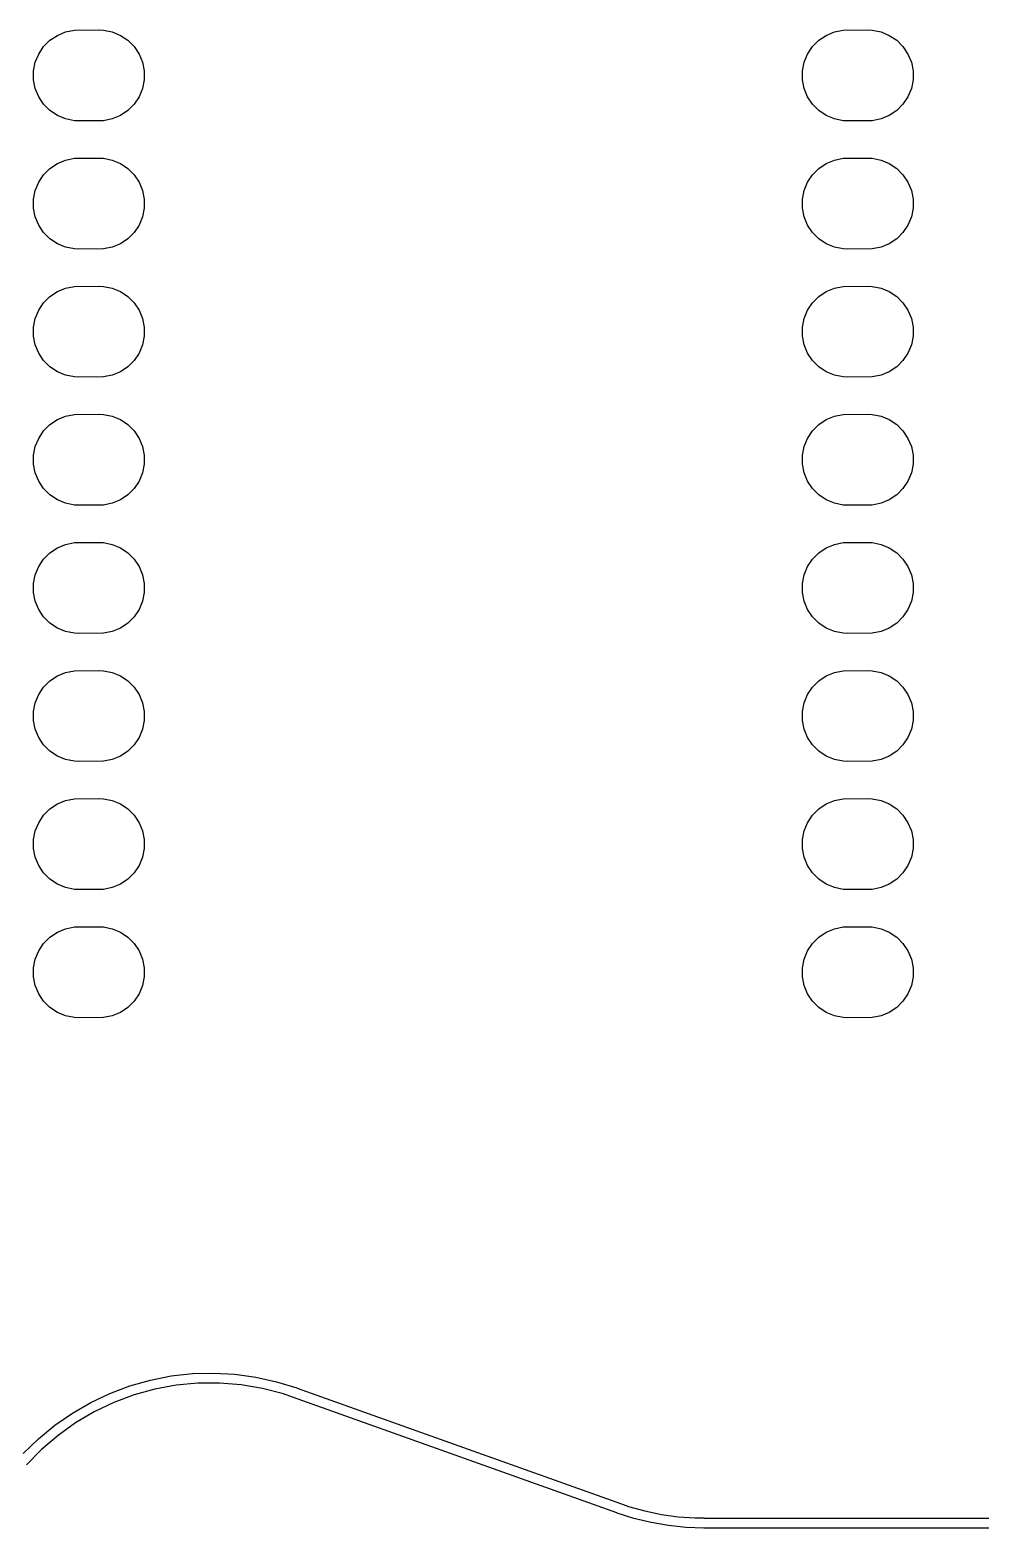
# Model space of a CAD drawing. Extents: x 96 to 246, y -139 to -34.
# Drawn here: x 133.13 to 151.96, y -113.84 to -84.14 of the extents above; entities that cross this region are included whole.
import ezdxf

# ---------------------------------------------------------------- set-up
doc = ezdxf.new("R2010")
doc.units = 0
doc.layers.add('BLACK', color=7, linetype='CONTINUOUS')

msp = doc.modelspace()

# ---------------------------------------------------------------- linework, layer by layer
at = {"layer": 'BLACK', "linetype": 'CONTINUOUS'}
for p, q in [((133.397397, -84.468024), (133.522429, -84.342992)), ((133.397397, -84.468024), (133.522429, -84.342992)), ((133.522429, -84.342992), (133.669452, -84.244754)), ((133.522429, -84.342992), (133.669452, -84.244754)), ((133.669452, -84.244754), (133.832815, -84.177087)), ((133.669452, -84.244754), (133.832815, -84.177087)), ((133.832815, -84.177087), (134.006241, -84.14259)), ((133.832815, -84.177087), (134.006241, -84.14259)), ((134.006241, -84.14259), (134.494652, -84.138247)), ((134.006241, -84.14259), (134.494652, -84.138247)), ((134.494652, -84.138247), (134.583063, -84.14259)), ((134.494652, -84.138247), (134.583063, -84.14259)), ((134.583063, -84.14259), (134.756489, -84.177087)), ((134.583063, -84.14259), (134.756489, -84.177087)), ((134.756489, -84.177087), (134.919852, -84.244754)), ((134.756489, -84.177087), (134.919852, -84.244754)), ((134.919852, -84.244754), (135.066875, -84.342992)), ((134.919852, -84.244754), (135.066875, -84.342992)), ((135.066875, -84.342992), (135.191907, -84.468024)), ((135.066875, -84.342992), (135.191907, -84.468024)), ((148.637397, -84.468024), (148.762429, -84.342992)), ((148.637397, -84.468024), (148.762429, -84.342992)), ((148.762429, -84.342992), (148.909452, -84.244754)), ((148.762429, -84.342992), (148.909452, -84.244754)), ((148.909452, -84.244754), (149.072815, -84.177087)), ((148.909452, -84.244754), (149.072815, -84.177087)), ((149.072815, -84.177087), (149.246241, -84.14259)), ((149.072815, -84.177087), (149.246241, -84.14259)), ((149.246241, -84.14259), (149.734652, -84.138247)), ((149.246241, -84.14259), (149.734652, -84.138247)), ((149.734652, -84.138247), (149.823063, -84.14259)), ((149.734652, -84.138247), (149.823063, -84.14259)), ((149.823063, -84.14259), (149.996489, -84.177087)), ((149.823063, -84.14259), (149.996489, -84.177087)), ((149.996489, -84.177087), (150.159852, -84.244754)), ((149.996489, -84.177087), (150.159852, -84.244754)), ((150.159852, -84.244754), (150.306875, -84.342992)), ((150.159852, -84.244754), (150.306875, -84.342992)), ((150.306875, -84.342992), (150.431907, -84.468024)), ((150.306875, -84.342992), (150.431907, -84.468024)), ((133.231492, -84.77841), (133.299159, -84.615047)), ((133.231492, -84.77841), (133.299159, -84.615047)), ((133.299159, -84.615047), (133.397397, -84.468024)), ((133.299159, -84.615047), (133.397397, -84.468024)), ((135.191907, -84.468024), (135.290145, -84.615047)), ((135.191907, -84.468024), (135.290145, -84.615047)), ((135.290145, -84.615047), (135.357812, -84.77841)), ((135.290145, -84.615047), (135.357812, -84.77841)), ((148.471492, -84.77841), (148.539159, -84.615047)), ((148.471492, -84.77841), (148.539159, -84.615047)), ((148.539159, -84.615047), (148.637397, -84.468024)), ((148.539159, -84.615047), (148.637397, -84.468024)), ((150.431907, -84.468024), (150.530145, -84.615047)), ((150.431907, -84.468024), (150.530145, -84.615047)), ((150.530145, -84.615047), (150.597812, -84.77841)), ((150.530145, -84.615047), (150.597812, -84.77841)), ((133.196995, -84.951836), (133.231492, -84.77841)), ((133.196995, -84.951836), (133.231492, -84.77841)), ((135.357812, -84.77841), (135.392309, -84.951836)), ((135.357812, -84.77841), (135.392309, -84.951836)), ((148.436995, -84.951836), (148.471492, -84.77841)), ((148.436995, -84.951836), (148.471492, -84.77841)), ((150.597812, -84.77841), (150.632309, -84.951836)), ((150.597812, -84.77841), (150.632309, -84.951836)), ((133.196995, -85.128658), (133.196995, -84.951836)), ((133.196995, -85.128658), (133.196995, -84.951836)), ((133.231492, -85.302084), (133.196995, -85.128658)), ((133.231492, -85.302084), (133.196995, -85.128658)), ((135.392309, -85.128658), (135.357812, -85.302084)), ((135.392309, -85.128658), (135.357812, -85.302084)), ((135.392309, -84.951836), (135.392309, -85.128658)), ((135.392309, -84.951836), (135.392309, -85.128658)), ((148.436995, -85.128658), (148.436995, -84.951836)), ((148.436995, -85.128658), (148.436995, -84.951836)), ((148.471492, -85.302084), (148.436995, -85.128658)), ((148.471492, -85.302084), (148.436995, -85.128658)), ((150.632309, -85.128658), (150.597812, -85.302084)), ((150.632309, -85.128658), (150.597812, -85.302084)), ((150.632309, -84.951836), (150.632309, -85.128658)), ((150.632309, -84.951836), (150.632309, -85.128658)), ((133.299159, -85.465447), (133.231492, -85.302084)), ((133.299159, -85.465447), (133.231492, -85.302084)), ((133.397397, -85.61247), (133.299159, -85.465447)), ((133.397397, -85.61247), (133.299159, -85.465447)), ((135.290145, -85.465447), (135.191907, -85.61247)), ((135.290145, -85.465447), (135.191907, -85.61247)), ((135.357812, -85.302084), (135.290145, -85.465447)), ((135.357812, -85.302084), (135.290145, -85.465447)), ((148.539159, -85.465447), (148.471492, -85.302084)), ((148.539159, -85.465447), (148.471492, -85.302084)), ((148.637397, -85.61247), (148.539159, -85.465447)), ((148.637397, -85.61247), (148.539159, -85.465447)), ((150.530145, -85.465447), (150.431907, -85.61247)), ((150.530145, -85.465447), (150.431907, -85.61247)), ((150.597812, -85.302084), (150.530145, -85.465447)), ((150.597812, -85.302084), (150.530145, -85.465447)), ((133.522429, -85.737502), (133.397397, -85.61247)), ((133.522429, -85.737502), (133.397397, -85.61247)), ((133.669452, -85.83574), (133.522429, -85.737502)), ((133.669452, -85.83574), (133.522429, -85.737502)), ((133.832815, -85.903407), (133.669452, -85.83574)), ((133.832815, -85.903407), (133.669452, -85.83574)), ((134.919852, -85.83574), (134.756489, -85.903407)), ((134.919852, -85.83574), (134.756489, -85.903407)), ((135.066875, -85.737502), (134.919852, -85.83574)), ((135.066875, -85.737502), (134.919852, -85.83574)), ((135.191907, -85.61247), (135.066875, -85.737502)), ((135.191907, -85.61247), (135.066875, -85.737502)), ((148.762429, -85.737502), (148.637397, -85.61247)), ((148.762429, -85.737502), (148.637397, -85.61247)), ((148.909452, -85.83574), (148.762429, -85.737502)), ((148.909452, -85.83574), (148.762429, -85.737502)), ((149.072815, -85.903407), (148.909452, -85.83574)), ((149.072815, -85.903407), (148.909452, -85.83574)), ((150.159852, -85.83574), (149.996489, -85.903407)), ((150.159852, -85.83574), (149.996489, -85.903407)), ((150.306875, -85.737502), (150.159852, -85.83574)), ((150.306875, -85.737502), (150.159852, -85.83574)), ((150.431907, -85.61247), (150.306875, -85.737502)), ((150.431907, -85.61247), (150.306875, -85.737502)), ((134.006241, -85.937904), (133.832815, -85.903407)), ((134.006241, -85.937904), (133.832815, -85.903407)), ((134.094652, -85.942247), (134.006241, -85.937904)), ((134.094652, -85.942247), (134.006241, -85.937904)), ((134.583063, -85.937904), (134.094652, -85.942247)), ((134.583063, -85.937904), (134.094652, -85.942247)), ((134.756489, -85.903407), (134.583063, -85.937904)), ((134.756489, -85.903407), (134.583063, -85.937904)), ((149.246241, -85.937904), (149.072815, -85.903407)), ((149.246241, -85.937904), (149.072815, -85.903407)), ((149.334652, -85.942247), (149.246241, -85.937904)), ((149.334652, -85.942247), (149.246241, -85.937904)), ((149.823063, -85.937904), (149.334652, -85.942247)), ((149.823063, -85.937904), (149.334652, -85.942247)), ((149.996489, -85.903407), (149.823063, -85.937904)), ((149.996489, -85.903407), (149.823063, -85.937904)), ((133.669452, -86.784754), (133.832815, -86.717087)), ((133.669452, -86.784754), (133.832815, -86.717087)), ((133.832815, -86.717087), (134.006241, -86.68259)), ((133.832815, -86.717087), (134.006241, -86.68259)), ((134.006241, -86.68259), (134.494652, -86.678247)), ((134.006241, -86.68259), (134.494652, -86.678247)), ((134.494652, -86.678247), (134.583063, -86.68259)), ((134.494652, -86.678247), (134.583063, -86.68259)), ((134.583063, -86.68259), (134.756489, -86.717087)), ((134.583063, -86.68259), (134.756489, -86.717087)), ((134.756489, -86.717087), (134.919852, -86.784754)), ((134.756489, -86.717087), (134.919852, -86.784754)), ((148.909452, -86.784754), (149.072815, -86.717087)), ((148.909452, -86.784754), (149.072815, -86.717087)), ((149.072815, -86.717087), (149.246241, -86.68259)), ((149.072815, -86.717087), (149.246241, -86.68259)), ((149.246241, -86.68259), (149.734652, -86.678247)), ((149.246241, -86.68259), (149.734652, -86.678247)), ((149.734652, -86.678247), (149.823063, -86.68259)), ((149.734652, -86.678247), (149.823063, -86.68259)), ((149.823063, -86.68259), (149.996489, -86.717087)), ((149.823063, -86.68259), (149.996489, -86.717087)), ((149.996489, -86.717087), (150.159852, -86.784754)), ((149.996489, -86.717087), (150.159852, -86.784754)), ((133.299159, -87.155047), (133.397397, -87.008024)), ((133.299159, -87.155047), (133.397397, -87.008024)), ((133.397397, -87.008024), (133.522429, -86.882992)), ((133.397397, -87.008024), (133.522429, -86.882992)), ((133.522429, -86.882992), (133.669452, -86.784754)), ((133.522429, -86.882992), (133.669452, -86.784754)), ((134.919852, -86.784754), (135.066875, -86.882992)), ((134.919852, -86.784754), (135.066875, -86.882992)), ((135.066875, -86.882992), (135.191907, -87.008024)), ((135.066875, -86.882992), (135.191907, -87.008024)), ((135.191907, -87.008024), (135.290145, -87.155047)), ((135.191907, -87.008024), (135.290145, -87.155047)), ((148.539159, -87.155047), (148.637397, -87.008024)), ((148.539159, -87.155047), (148.637397, -87.008024)), ((148.637397, -87.008024), (148.762429, -86.882992)), ((148.637397, -87.008024), (148.762429, -86.882992)), ((148.762429, -86.882992), (148.909452, -86.784754)), ((148.762429, -86.882992), (148.909452, -86.784754)), ((150.159852, -86.784754), (150.306875, -86.882992)), ((150.159852, -86.784754), (150.306875, -86.882992)), ((150.306875, -86.882992), (150.431907, -87.008024)), ((150.306875, -86.882992), (150.431907, -87.008024)), ((150.431907, -87.008024), (150.530145, -87.155047)), ((150.431907, -87.008024), (150.530145, -87.155047)), ((133.196995, -87.491836), (133.231492, -87.31841)), ((133.196995, -87.491836), (133.231492, -87.31841)), ((133.231492, -87.31841), (133.299159, -87.155047)), ((133.231492, -87.31841), (133.299159, -87.155047)), ((135.290145, -87.155047), (135.357812, -87.31841)), ((135.290145, -87.155047), (135.357812, -87.31841)), ((135.357812, -87.31841), (135.392309, -87.491836)), ((135.357812, -87.31841), (135.392309, -87.491836)), ((148.436995, -87.491836), (148.471492, -87.31841)), ((148.436995, -87.491836), (148.471492, -87.31841)), ((148.471492, -87.31841), (148.539159, -87.155047)), ((148.471492, -87.31841), (148.539159, -87.155047)), ((150.530145, -87.155047), (150.597812, -87.31841)), ((150.530145, -87.155047), (150.597812, -87.31841)), ((150.597812, -87.31841), (150.632309, -87.491836)), ((150.597812, -87.31841), (150.632309, -87.491836)), ((133.196995, -87.668658), (133.196995, -87.491836)), ((133.196995, -87.668658), (133.196995, -87.491836)), ((135.392309, -87.491836), (135.392309, -87.668658)), ((135.392309, -87.491836), (135.392309, -87.668658)), ((148.436995, -87.668658), (148.436995, -87.491836)), ((148.436995, -87.668658), (148.436995, -87.491836)), ((150.632309, -87.491836), (150.632309, -87.668658)), ((150.632309, -87.491836), (150.632309, -87.668658)), ((133.231492, -87.842084), (133.196995, -87.668658)), ((133.231492, -87.842084), (133.196995, -87.668658)), ((133.299159, -88.005447), (133.231492, -87.842084)), ((133.299159, -88.005447), (133.231492, -87.842084)), ((135.357812, -87.842084), (135.290145, -88.005447)), ((135.357812, -87.842084), (135.290145, -88.005447)), ((135.392309, -87.668658), (135.357812, -87.842084)), ((135.392309, -87.668658), (135.357812, -87.842084)), ((148.471492, -87.842084), (148.436995, -87.668658)), ((148.471492, -87.842084), (148.436995, -87.668658)), ((148.539159, -88.005447), (148.471492, -87.842084)), ((148.539159, -88.005447), (148.471492, -87.842084)), ((150.597812, -87.842084), (150.530145, -88.005447)), ((150.597812, -87.842084), (150.530145, -88.005447)), ((150.632309, -87.668658), (150.597812, -87.842084)), ((150.632309, -87.668658), (150.597812, -87.842084)), ((133.397397, -88.15247), (133.299159, -88.005447)), ((133.397397, -88.15247), (133.299159, -88.005447)), ((133.522429, -88.277502), (133.397397, -88.15247)), ((133.522429, -88.277502), (133.397397, -88.15247)), ((135.191907, -88.15247), (135.066875, -88.277502)), ((135.191907, -88.15247), (135.066875, -88.277502)), ((135.290145, -88.005447), (135.191907, -88.15247)), ((135.290145, -88.005447), (135.191907, -88.15247)), ((148.637397, -88.15247), (148.539159, -88.005447)), ((148.637397, -88.15247), (148.539159, -88.005447)), ((148.762429, -88.277502), (148.637397, -88.15247)), ((148.762429, -88.277502), (148.637397, -88.15247)), ((150.431907, -88.15247), (150.306875, -88.277502)), ((150.431907, -88.15247), (150.306875, -88.277502)), ((150.530145, -88.005447), (150.431907, -88.15247)), ((150.530145, -88.005447), (150.431907, -88.15247)), ((133.669452, -88.37574), (133.522429, -88.277502)), ((133.669452, -88.37574), (133.522429, -88.277502)), ((133.832815, -88.443407), (133.669452, -88.37574)), ((133.832815, -88.443407), (133.669452, -88.37574)), ((134.006241, -88.477904), (133.832815, -88.443407)), ((134.006241, -88.477904), (133.832815, -88.443407)), ((134.094652, -88.482247), (134.006241, -88.477904)), ((134.094652, -88.482247), (134.006241, -88.477904)), ((134.583063, -88.477904), (134.094652, -88.482247)), ((134.583063, -88.477904), (134.094652, -88.482247)), ((134.756489, -88.443407), (134.583063, -88.477904)), ((134.756489, -88.443407), (134.583063, -88.477904)), ((134.919852, -88.37574), (134.756489, -88.443407)), ((134.919852, -88.37574), (134.756489, -88.443407)), ((135.066875, -88.277502), (134.919852, -88.37574)), ((135.066875, -88.277502), (134.919852, -88.37574)), ((148.909452, -88.37574), (148.762429, -88.277502)), ((148.909452, -88.37574), (148.762429, -88.277502)), ((149.072815, -88.443407), (148.909452, -88.37574)), ((149.072815, -88.443407), (148.909452, -88.37574)), ((149.246241, -88.477904), (149.072815, -88.443407)), ((149.246241, -88.477904), (149.072815, -88.443407)), ((149.334652, -88.482247), (149.246241, -88.477904)), ((149.334652, -88.482247), (149.246241, -88.477904)), ((149.823063, -88.477904), (149.334652, -88.482247)), ((149.823063, -88.477904), (149.334652, -88.482247)), ((149.996489, -88.443407), (149.823063, -88.477904)), ((149.996489, -88.443407), (149.823063, -88.477904)), ((150.159852, -88.37574), (149.996489, -88.443407)), ((150.159852, -88.37574), (149.996489, -88.443407)), ((150.306875, -88.277502), (150.159852, -88.37574)), ((150.306875, -88.277502), (150.159852, -88.37574)), ((133.522429, -89.422992), (133.669452, -89.324754)), ((133.522429, -89.422992), (133.669452, -89.324754)), ((133.669452, -89.324754), (133.832815, -89.257087)), ((133.669452, -89.324754), (133.832815, -89.257087)), ((133.832815, -89.257087), (134.006241, -89.22259)), ((133.832815, -89.257087), (134.006241, -89.22259)), ((134.006241, -89.22259), (134.494652, -89.218247)), ((134.006241, -89.22259), (134.494652, -89.218247)), ((134.494652, -89.218247), (134.583063, -89.22259)), ((134.494652, -89.218247), (134.583063, -89.22259)), ((134.583063, -89.22259), (134.756489, -89.257087)), ((134.583063, -89.22259), (134.756489, -89.257087)), ((134.756489, -89.257087), (134.919852, -89.324754)), ((134.756489, -89.257087), (134.919852, -89.324754)), ((134.919852, -89.324754), (135.066875, -89.422992)), ((134.919852, -89.324754), (135.066875, -89.422992)), ((148.762429, -89.422992), (148.909452, -89.324754)), ((148.762429, -89.422992), (148.909452, -89.324754)), ((148.909452, -89.324754), (149.072815, -89.257087)), ((148.909452, -89.324754), (149.072815, -89.257087)), ((149.072815, -89.257087), (149.246241, -89.22259)), ((149.072815, -89.257087), (149.246241, -89.22259)), ((149.246241, -89.22259), (149.734652, -89.218247)), ((149.246241, -89.22259), (149.734652, -89.218247)), ((149.734652, -89.218247), (149.823063, -89.22259)), ((149.734652, -89.218247), (149.823063, -89.22259)), ((149.823063, -89.22259), (149.996489, -89.257087)), ((149.823063, -89.22259), (149.996489, -89.257087)), ((149.996489, -89.257087), (150.159852, -89.324754)), ((149.996489, -89.257087), (150.159852, -89.324754)), ((150.159852, -89.324754), (150.306875, -89.422992)), ((150.159852, -89.324754), (150.306875, -89.422992)), ((133.231492, -89.85841), (133.299159, -89.695047)), ((133.231492, -89.85841), (133.299159, -89.695047)), ((133.299159, -89.695047), (133.397397, -89.548024)), ((133.299159, -89.695047), (133.397397, -89.548024)), ((133.397397, -89.548024), (133.522429, -89.422992)), ((133.397397, -89.548024), (133.522429, -89.422992)), ((135.066875, -89.422992), (135.191907, -89.548024)), ((135.066875, -89.422992), (135.191907, -89.548024)), ((135.191907, -89.548024), (135.290145, -89.695047)), ((135.191907, -89.548024), (135.290145, -89.695047)), ((135.290145, -89.695047), (135.357812, -89.85841)), ((135.290145, -89.695047), (135.357812, -89.85841)), ((148.471492, -89.85841), (148.539159, -89.695047)), ((148.471492, -89.85841), (148.539159, -89.695047)), ((148.539159, -89.695047), (148.637397, -89.548024)), ((148.539159, -89.695047), (148.637397, -89.548024)), ((148.637397, -89.548024), (148.762429, -89.422992)), ((148.637397, -89.548024), (148.762429, -89.422992)), ((150.306875, -89.422992), (150.431907, -89.548024)), ((150.306875, -89.422992), (150.431907, -89.548024)), ((150.431907, -89.548024), (150.530145, -89.695047)), ((150.431907, -89.548024), (150.530145, -89.695047)), ((150.530145, -89.695047), (150.597812, -89.85841)), ((150.530145, -89.695047), (150.597812, -89.85841)), ((133.196995, -90.031836), (133.231492, -89.85841)), ((133.196995, -90.031836), (133.231492, -89.85841)), ((135.357812, -89.85841), (135.392309, -90.031836)), ((135.357812, -89.85841), (135.392309, -90.031836)), ((148.436995, -90.031836), (148.471492, -89.85841)), ((148.436995, -90.031836), (148.471492, -89.85841)), ((150.597812, -89.85841), (150.632309, -90.031836)), ((150.597812, -89.85841), (150.632309, -90.031836)), ((133.196995, -90.208658), (133.196995, -90.031836)), ((133.196995, -90.208658), (133.196995, -90.031836)), ((133.231492, -90.382084), (133.196995, -90.208658)), ((133.231492, -90.382084), (133.196995, -90.208658)), ((135.392309, -90.208658), (135.357812, -90.382084)), ((135.392309, -90.208658), (135.357812, -90.382084)), ((135.392309, -90.031836), (135.392309, -90.208658)), ((135.392309, -90.031836), (135.392309, -90.208658)), ((148.436995, -90.208658), (148.436995, -90.031836)), ((148.436995, -90.208658), (148.436995, -90.031836)), ((148.471492, -90.382084), (148.436995, -90.208658)), ((148.471492, -90.382084), (148.436995, -90.208658)), ((150.632309, -90.208658), (150.597812, -90.382084)), ((150.632309, -90.208658), (150.597812, -90.382084)), ((150.632309, -90.031836), (150.632309, -90.208658)), ((150.632309, -90.031836), (150.632309, -90.208658)), ((133.299159, -90.545447), (133.231492, -90.382084)), ((133.299159, -90.545447), (133.231492, -90.382084)), ((133.397397, -90.69247), (133.299159, -90.545447)), ((133.397397, -90.69247), (133.299159, -90.545447)), ((135.290145, -90.545447), (135.191907, -90.69247)), ((135.290145, -90.545447), (135.191907, -90.69247)), ((135.357812, -90.382084), (135.290145, -90.545447)), ((135.357812, -90.382084), (135.290145, -90.545447)), ((148.539159, -90.545447), (148.471492, -90.382084)), ((148.539159, -90.545447), (148.471492, -90.382084)), ((148.637397, -90.69247), (148.539159, -90.545447)), ((148.637397, -90.69247), (148.539159, -90.545447)), ((150.530145, -90.545447), (150.431907, -90.69247)), ((150.530145, -90.545447), (150.431907, -90.69247)), ((150.597812, -90.382084), (150.530145, -90.545447)), ((150.597812, -90.382084), (150.530145, -90.545447)), ((133.522429, -90.817502), (133.397397, -90.69247)), ((133.522429, -90.817502), (133.397397, -90.69247)), ((133.669452, -90.91574), (133.522429, -90.817502)), ((133.669452, -90.91574), (133.522429, -90.817502)), ((135.066875, -90.817502), (134.919852, -90.91574)), ((135.066875, -90.817502), (134.919852, -90.91574)), ((135.191907, -90.69247), (135.066875, -90.817502)), ((135.191907, -90.69247), (135.066875, -90.817502)), ((148.762429, -90.817502), (148.637397, -90.69247)), ((148.762429, -90.817502), (148.637397, -90.69247)), ((148.909452, -90.91574), (148.762429, -90.817502)), ((148.909452, -90.91574), (148.762429, -90.817502)), ((150.306875, -90.817502), (150.159852, -90.91574)), ((150.306875, -90.817502), (150.159852, -90.91574)), ((150.431907, -90.69247), (150.306875, -90.817502)), ((150.431907, -90.69247), (150.306875, -90.817502)), ((133.832815, -90.983407), (133.669452, -90.91574)), ((133.832815, -90.983407), (133.669452, -90.91574)), ((134.006241, -91.017904), (133.832815, -90.983407)), ((134.006241, -91.017904), (133.832815, -90.983407)), ((134.094652, -91.022247), (134.006241, -91.017904)), ((134.094652, -91.022247), (134.006241, -91.017904)), ((134.583063, -91.017904), (134.094652, -91.022247)), ((134.583063, -91.017904), (134.094652, -91.022247)), ((134.756489, -90.983407), (134.583063, -91.017904)), ((134.756489, -90.983407), (134.583063, -91.017904)), ((134.919852, -90.91574), (134.756489, -90.983407)), ((134.919852, -90.91574), (134.756489, -90.983407)), ((149.072815, -90.983407), (148.909452, -90.91574)), ((149.072815, -90.983407), (148.909452, -90.91574)), ((149.246241, -91.017904), (149.072815, -90.983407)), ((149.246241, -91.017904), (149.072815, -90.983407)), ((149.334652, -91.022247), (149.246241, -91.017904)), ((149.334652, -91.022247), (149.246241, -91.017904)), ((149.823063, -91.017904), (149.334652, -91.022247)), ((149.823063, -91.017904), (149.334652, -91.022247)), ((149.996489, -90.983407), (149.823063, -91.017904)), ((149.996489, -90.983407), (149.823063, -91.017904)), ((150.159852, -90.91574), (149.996489, -90.983407)), ((150.159852, -90.91574), (149.996489, -90.983407)), ((133.832815, -91.797087), (134.006241, -91.76259)), ((133.832815, -91.797087), (134.006241, -91.76259)), ((134.006241, -91.76259), (134.494652, -91.758247)), ((134.006241, -91.76259), (134.494652, -91.758247)), ((134.494652, -91.758247), (134.583063, -91.76259)), ((134.494652, -91.758247), (134.583063, -91.76259)), ((134.583063, -91.76259), (134.756489, -91.797087)), ((134.583063, -91.76259), (134.756489, -91.797087)), ((149.072815, -91.797087), (149.246241, -91.76259)), ((149.072815, -91.797087), (149.246241, -91.76259)), ((149.246241, -91.76259), (149.734652, -91.758247)), ((149.246241, -91.76259), (149.734652, -91.758247)), ((149.734652, -91.758247), (149.823063, -91.76259)), ((149.734652, -91.758247), (149.823063, -91.76259)), ((149.823063, -91.76259), (149.996489, -91.797087)), ((149.823063, -91.76259), (149.996489, -91.797087)), ((133.397397, -92.088024), (133.522429, -91.962992)), ((133.397397, -92.088024), (133.522429, -91.962992)), ((133.522429, -91.962992), (133.669452, -91.864754)), ((133.522429, -91.962992), (133.669452, -91.864754)), ((133.669452, -91.864754), (133.832815, -91.797087)), ((133.669452, -91.864754), (133.832815, -91.797087)), ((134.756489, -91.797087), (134.919852, -91.864754)), ((134.756489, -91.797087), (134.919852, -91.864754)), ((134.919852, -91.864754), (135.066875, -91.962992)), ((134.919852, -91.864754), (135.066875, -91.962992)), ((135.066875, -91.962992), (135.191907, -92.088024)), ((135.066875, -91.962992), (135.191907, -92.088024)), ((148.637397, -92.088024), (148.762429, -91.962992)), ((148.637397, -92.088024), (148.762429, -91.962992)), ((148.762429, -91.962992), (148.909452, -91.864754)), ((148.762429, -91.962992), (148.909452, -91.864754)), ((148.909452, -91.864754), (149.072815, -91.797087)), ((148.909452, -91.864754), (149.072815, -91.797087)), ((149.996489, -91.797087), (150.159852, -91.864754)), ((149.996489, -91.797087), (150.159852, -91.864754)), ((150.159852, -91.864754), (150.306875, -91.962992)), ((150.159852, -91.864754), (150.306875, -91.962992)), ((150.306875, -91.962992), (150.431907, -92.088024)), ((150.306875, -91.962992), (150.431907, -92.088024)), ((133.231492, -92.39841), (133.299159, -92.235047)), ((133.231492, -92.39841), (133.299159, -92.235047)), ((133.299159, -92.235047), (133.397397, -92.088024)), ((133.299159, -92.235047), (133.397397, -92.088024)), ((135.191907, -92.088024), (135.290145, -92.235047)), ((135.191907, -92.088024), (135.290145, -92.235047)), ((135.290145, -92.235047), (135.357812, -92.39841)), ((135.290145, -92.235047), (135.357812, -92.39841)), ((148.471492, -92.39841), (148.539159, -92.235047)), ((148.471492, -92.39841), (148.539159, -92.235047)), ((148.539159, -92.235047), (148.637397, -92.088024)), ((148.539159, -92.235047), (148.637397, -92.088024)), ((150.431907, -92.088024), (150.530145, -92.235047)), ((150.431907, -92.088024), (150.530145, -92.235047)), ((150.530145, -92.235047), (150.597812, -92.39841)), ((150.530145, -92.235047), (150.597812, -92.39841)), ((133.196995, -92.571836), (133.231492, -92.39841)), ((133.196995, -92.571836), (133.231492, -92.39841)), ((133.196995, -92.748658), (133.196995, -92.571836)), ((133.196995, -92.748658), (133.196995, -92.571836)), ((135.357812, -92.39841), (135.392309, -92.571836)), ((135.357812, -92.39841), (135.392309, -92.571836)), ((135.392309, -92.571836), (135.392309, -92.748658)), ((135.392309, -92.571836), (135.392309, -92.748658)), ((148.436995, -92.571836), (148.471492, -92.39841)), ((148.436995, -92.571836), (148.471492, -92.39841)), ((148.436995, -92.748658), (148.436995, -92.571836)), ((148.436995, -92.748658), (148.436995, -92.571836)), ((150.597812, -92.39841), (150.632309, -92.571836)), ((150.597812, -92.39841), (150.632309, -92.571836)), ((150.632309, -92.571836), (150.632309, -92.748658)), ((150.632309, -92.571836), (150.632309, -92.748658)), ((133.231492, -92.922084), (133.196995, -92.748658)), ((133.231492, -92.922084), (133.196995, -92.748658)), ((133.299159, -93.085447), (133.231492, -92.922084)), ((133.299159, -93.085447), (133.231492, -92.922084)), ((135.357812, -92.922084), (135.290145, -93.085447)), ((135.357812, -92.922084), (135.290145, -93.085447)), ((135.392309, -92.748658), (135.357812, -92.922084)), ((135.392309, -92.748658), (135.357812, -92.922084)), ((148.471492, -92.922084), (148.436995, -92.748658)), ((148.471492, -92.922084), (148.436995, -92.748658)), ((148.539159, -93.085447), (148.471492, -92.922084)), ((148.539159, -93.085447), (148.471492, -92.922084)), ((150.597812, -92.922084), (150.530145, -93.085447)), ((150.597812, -92.922084), (150.530145, -93.085447)), ((150.632309, -92.748658), (150.597812, -92.922084)), ((150.632309, -92.748658), (150.597812, -92.922084)), ((133.397397, -93.23247), (133.299159, -93.085447)), ((133.397397, -93.23247), (133.299159, -93.085447)), ((133.522429, -93.357502), (133.397397, -93.23247)), ((133.522429, -93.357502), (133.397397, -93.23247)), ((135.191907, -93.23247), (135.066875, -93.357502)), ((135.191907, -93.23247), (135.066875, -93.357502)), ((135.290145, -93.085447), (135.191907, -93.23247)), ((135.290145, -93.085447), (135.191907, -93.23247)), ((148.637397, -93.23247), (148.539159, -93.085447)), ((148.637397, -93.23247), (148.539159, -93.085447)), ((148.762429, -93.357502), (148.637397, -93.23247)), ((148.762429, -93.357502), (148.637397, -93.23247)), ((150.431907, -93.23247), (150.306875, -93.357502)), ((150.431907, -93.23247), (150.306875, -93.357502)), ((150.530145, -93.085447), (150.431907, -93.23247)), ((150.530145, -93.085447), (150.431907, -93.23247)), ((133.669452, -93.45574), (133.522429, -93.357502)), ((133.669452, -93.45574), (133.522429, -93.357502)), ((133.832815, -93.523407), (133.669452, -93.45574)), ((133.832815, -93.523407), (133.669452, -93.45574)), ((134.006241, -93.557904), (133.832815, -93.523407)), ((134.006241, -93.557904), (133.832815, -93.523407)), ((134.094652, -93.562247), (134.006241, -93.557904)), ((134.094652, -93.562247), (134.006241, -93.557904)), ((134.583063, -93.557904), (134.094652, -93.562247)), ((134.583063, -93.557904), (134.094652, -93.562247)), ((134.756489, -93.523407), (134.583063, -93.557904)), ((134.756489, -93.523407), (134.583063, -93.557904)), ((134.919852, -93.45574), (134.756489, -93.523407)), ((134.919852, -93.45574), (134.756489, -93.523407)), ((135.066875, -93.357502), (134.919852, -93.45574)), ((135.066875, -93.357502), (134.919852, -93.45574)), ((148.909452, -93.45574), (148.762429, -93.357502)), ((148.909452, -93.45574), (148.762429, -93.357502)), ((149.072815, -93.523407), (148.909452, -93.45574)), ((149.072815, -93.523407), (148.909452, -93.45574)), ((149.246241, -93.557904), (149.072815, -93.523407)), ((149.246241, -93.557904), (149.072815, -93.523407)), ((149.334652, -93.562247), (149.246241, -93.557904)), ((149.334652, -93.562247), (149.246241, -93.557904)), ((149.823063, -93.557904), (149.334652, -93.562247)), ((149.823063, -93.557904), (149.334652, -93.562247)), ((149.996489, -93.523407), (149.823063, -93.557904)), ((149.996489, -93.523407), (149.823063, -93.557904)), ((150.159852, -93.45574), (149.996489, -93.523407)), ((150.159852, -93.45574), (149.996489, -93.523407)), ((150.306875, -93.357502), (150.159852, -93.45574)), ((150.306875, -93.357502), (150.159852, -93.45574)), ((133.522429, -94.502992), (133.669452, -94.404754)), ((133.522429, -94.502992), (133.669452, -94.404754)), ((133.669452, -94.404754), (133.832815, -94.337087)), ((133.669452, -94.404754), (133.832815, -94.337087)), ((133.832815, -94.337087), (134.006241, -94.30259)), ((133.832815, -94.337087), (134.006241, -94.30259)), ((134.006241, -94.30259), (134.494652, -94.298247)), ((134.006241, -94.30259), (134.494652, -94.298247)), ((134.494652, -94.298247), (134.583063, -94.30259)), ((134.494652, -94.298247), (134.583063, -94.30259)), ((134.583063, -94.30259), (134.756489, -94.337087)), ((134.583063, -94.30259), (134.756489, -94.337087)), ((134.756489, -94.337087), (134.919852, -94.404754)), ((134.756489, -94.337087), (134.919852, -94.404754)), ((134.919852, -94.404754), (135.066875, -94.502992)), ((134.919852, -94.404754), (135.066875, -94.502992)), ((148.762429, -94.502992), (148.909452, -94.404754)), ((148.762429, -94.502992), (148.909452, -94.404754)), ((148.909452, -94.404754), (149.072815, -94.337087)), ((148.909452, -94.404754), (149.072815, -94.337087)), ((149.072815, -94.337087), (149.246241, -94.30259)), ((149.072815, -94.337087), (149.246241, -94.30259)), ((149.246241, -94.30259), (149.734652, -94.298247)), ((149.246241, -94.30259), (149.734652, -94.298247)), ((149.734652, -94.298247), (149.823063, -94.30259)), ((149.734652, -94.298247), (149.823063, -94.30259)), ((149.823063, -94.30259), (149.996489, -94.337087)), ((149.823063, -94.30259), (149.996489, -94.337087)), ((149.996489, -94.337087), (150.159852, -94.404754)), ((149.996489, -94.337087), (150.159852, -94.404754)), ((150.159852, -94.404754), (150.306875, -94.502992)), ((150.159852, -94.404754), (150.306875, -94.502992)), ((133.299159, -94.775047), (133.397397, -94.628024)), ((133.299159, -94.775047), (133.397397, -94.628024)), ((133.397397, -94.628024), (133.522429, -94.502992)), ((133.397397, -94.628024), (133.522429, -94.502992)), ((135.066875, -94.502992), (135.191907, -94.628024)), ((135.066875, -94.502992), (135.191907, -94.628024)), ((135.191907, -94.628024), (135.290145, -94.775047)), ((135.191907, -94.628024), (135.290145, -94.775047)), ((148.539159, -94.775047), (148.637397, -94.628024)), ((148.539159, -94.775047), (148.637397, -94.628024)), ((148.637397, -94.628024), (148.762429, -94.502992)), ((148.637397, -94.628024), (148.762429, -94.502992)), ((150.306875, -94.502992), (150.431907, -94.628024)), ((150.306875, -94.502992), (150.431907, -94.628024)), ((150.431907, -94.628024), (150.530145, -94.775047)), ((150.431907, -94.628024), (150.530145, -94.775047)), ((133.196995, -95.111836), (133.231492, -94.93841)), ((133.196995, -95.111836), (133.231492, -94.93841)), ((133.231492, -94.93841), (133.299159, -94.775047)), ((133.231492, -94.93841), (133.299159, -94.775047)), ((135.290145, -94.775047), (135.357812, -94.93841)), ((135.290145, -94.775047), (135.357812, -94.93841)), ((135.357812, -94.93841), (135.392309, -95.111836)), ((135.357812, -94.93841), (135.392309, -95.111836)), ((148.436995, -95.111836), (148.471492, -94.93841)), ((148.436995, -95.111836), (148.471492, -94.93841)), ((148.471492, -94.93841), (148.539159, -94.775047)), ((148.471492, -94.93841), (148.539159, -94.775047)), ((150.530145, -94.775047), (150.597812, -94.93841)), ((150.530145, -94.775047), (150.597812, -94.93841)), ((150.597812, -94.93841), (150.632309, -95.111836)), ((150.597812, -94.93841), (150.632309, -95.111836)), ((133.196995, -95.288658), (133.196995, -95.111836)), ((133.196995, -95.288658), (133.196995, -95.111836)), ((133.231492, -95.462084), (133.196995, -95.288658)), ((133.231492, -95.462084), (133.196995, -95.288658)), ((135.392309, -95.288658), (135.357812, -95.462084)), ((135.392309, -95.288658), (135.357812, -95.462084)), ((135.392309, -95.111836), (135.392309, -95.288658)), ((135.392309, -95.111836), (135.392309, -95.288658)), ((148.436995, -95.288658), (148.436995, -95.111836)), ((148.436995, -95.288658), (148.436995, -95.111836)), ((148.471492, -95.462084), (148.436995, -95.288658)), ((148.471492, -95.462084), (148.436995, -95.288658)), ((150.632309, -95.288658), (150.597812, -95.462084)), ((150.632309, -95.288658), (150.597812, -95.462084)), ((150.632309, -95.111836), (150.632309, -95.288658)), ((150.632309, -95.111836), (150.632309, -95.288658)), ((133.299159, -95.625447), (133.231492, -95.462084)), ((133.299159, -95.625447), (133.231492, -95.462084)), ((133.397397, -95.77247), (133.299159, -95.625447)), ((133.397397, -95.77247), (133.299159, -95.625447)), ((135.290145, -95.625447), (135.191907, -95.77247)), ((135.290145, -95.625447), (135.191907, -95.77247)), ((135.357812, -95.462084), (135.290145, -95.625447)), ((135.357812, -95.462084), (135.290145, -95.625447)), ((148.539159, -95.625447), (148.471492, -95.462084)), ((148.539159, -95.625447), (148.471492, -95.462084)), ((148.637397, -95.77247), (148.539159, -95.625447)), ((148.637397, -95.77247), (148.539159, -95.625447)), ((150.530145, -95.625447), (150.431907, -95.77247)), ((150.530145, -95.625447), (150.431907, -95.77247)), ((150.597812, -95.462084), (150.530145, -95.625447)), ((150.597812, -95.462084), (150.530145, -95.625447)), ((133.522429, -95.897502), (133.397397, -95.77247)), ((133.522429, -95.897502), (133.397397, -95.77247)), ((133.669452, -95.99574), (133.522429, -95.897502)), ((133.669452, -95.99574), (133.522429, -95.897502)), ((135.066875, -95.897502), (134.919852, -95.99574)), ((135.066875, -95.897502), (134.919852, -95.99574)), ((135.191907, -95.77247), (135.066875, -95.897502)), ((135.191907, -95.77247), (135.066875, -95.897502)), ((148.762429, -95.897502), (148.637397, -95.77247)), ((148.762429, -95.897502), (148.637397, -95.77247)), ((148.909452, -95.99574), (148.762429, -95.897502)), ((148.909452, -95.99574), (148.762429, -95.897502)), ((150.306875, -95.897502), (150.159852, -95.99574)), ((150.306875, -95.897502), (150.159852, -95.99574)), ((150.431907, -95.77247), (150.306875, -95.897502)), ((150.431907, -95.77247), (150.306875, -95.897502)), ((133.832815, -96.063407), (133.669452, -95.99574)), ((133.832815, -96.063407), (133.669452, -95.99574)), ((134.006241, -96.097904), (133.832815, -96.063407)), ((134.006241, -96.097904), (133.832815, -96.063407)), ((134.094652, -96.102247), (134.006241, -96.097904)), ((134.094652, -96.102247), (134.006241, -96.097904)), ((134.583063, -96.097904), (134.094652, -96.102247)), ((134.583063, -96.097904), (134.094652, -96.102247)), ((134.756489, -96.063407), (134.583063, -96.097904)), ((134.756489, -96.063407), (134.583063, -96.097904)), ((134.919852, -95.99574), (134.756489, -96.063407)), ((134.919852, -95.99574), (134.756489, -96.063407)), ((149.072815, -96.063407), (148.909452, -95.99574)), ((149.072815, -96.063407), (148.909452, -95.99574)), ((149.246241, -96.097904), (149.072815, -96.063407)), ((149.246241, -96.097904), (149.072815, -96.063407)), ((149.334652, -96.102247), (149.246241, -96.097904)), ((149.334652, -96.102247), (149.246241, -96.097904)), ((149.823063, -96.097904), (149.334652, -96.102247)), ((149.823063, -96.097904), (149.334652, -96.102247)), ((149.996489, -96.063407), (149.823063, -96.097904)), ((149.996489, -96.063407), (149.823063, -96.097904)), ((150.159852, -95.99574), (149.996489, -96.063407)), ((150.159852, -95.99574), (149.996489, -96.063407)), ((133.397397, -97.168024), (133.522429, -97.042992)), ((133.397397, -97.168024), (133.522429, -97.042992)), ((133.522429, -97.042992), (133.669452, -96.944754)), ((133.522429, -97.042992), (133.669452, -96.944754)), ((133.669452, -96.944754), (133.832815, -96.877087)), ((133.669452, -96.944754), (133.832815, -96.877087)), ((133.832815, -96.877087), (134.006241, -96.84259)), ((133.832815, -96.877087), (134.006241, -96.84259)), ((134.006241, -96.84259), (134.494652, -96.838247)), ((134.006241, -96.84259), (134.494652, -96.838247)), ((134.494652, -96.838247), (134.583063, -96.84259)), ((134.494652, -96.838247), (134.583063, -96.84259)), ((134.583063, -96.84259), (134.756489, -96.877087)), ((134.583063, -96.84259), (134.756489, -96.877087)), ((134.756489, -96.877087), (134.919852, -96.944754)), ((134.756489, -96.877087), (134.919852, -96.944754)), ((134.919852, -96.944754), (135.066875, -97.042992)), ((134.919852, -96.944754), (135.066875, -97.042992)), ((135.066875, -97.042992), (135.191907, -97.168024)), ((135.066875, -97.042992), (135.191907, -97.168024)), ((148.637397, -97.168024), (148.762429, -97.042992)), ((148.637397, -97.168024), (148.762429, -97.042992)), ((148.762429, -97.042992), (148.909452, -96.944754)), ((148.762429, -97.042992), (148.909452, -96.944754)), ((148.909452, -96.944754), (149.072815, -96.877087)), ((148.909452, -96.944754), (149.072815, -96.877087)), ((149.072815, -96.877087), (149.246241, -96.84259)), ((149.072815, -96.877087), (149.246241, -96.84259)), ((149.246241, -96.84259), (149.734652, -96.838247)), ((149.246241, -96.84259), (149.734652, -96.838247)), ((149.734652, -96.838247), (149.823063, -96.84259)), ((149.734652, -96.838247), (149.823063, -96.84259)), ((149.823063, -96.84259), (149.996489, -96.877087)), ((149.823063, -96.84259), (149.996489, -96.877087)), ((149.996489, -96.877087), (150.159852, -96.944754)), ((149.996489, -96.877087), (150.159852, -96.944754)), ((150.159852, -96.944754), (150.306875, -97.042992)), ((150.159852, -96.944754), (150.306875, -97.042992)), ((150.306875, -97.042992), (150.431907, -97.168024)), ((150.306875, -97.042992), (150.431907, -97.168024)), ((133.231492, -97.47841), (133.299159, -97.315047)), ((133.231492, -97.47841), (133.299159, -97.315047)), ((133.299159, -97.315047), (133.397397, -97.168024)), ((133.299159, -97.315047), (133.397397, -97.168024)), ((135.191907, -97.168024), (135.290145, -97.315047)), ((135.191907, -97.168024), (135.290145, -97.315047)), ((135.290145, -97.315047), (135.357812, -97.47841)), ((135.290145, -97.315047), (135.357812, -97.47841)), ((148.471492, -97.47841), (148.539159, -97.315047)), ((148.471492, -97.47841), (148.539159, -97.315047)), ((148.539159, -97.315047), (148.637397, -97.168024)), ((148.539159, -97.315047), (148.637397, -97.168024)), ((150.431907, -97.168024), (150.530145, -97.315047)), ((150.431907, -97.168024), (150.530145, -97.315047)), ((150.530145, -97.315047), (150.597812, -97.47841)), ((150.530145, -97.315047), (150.597812, -97.47841)), ((133.196995, -97.651836), (133.231492, -97.47841)), ((133.196995, -97.651836), (133.231492, -97.47841)), ((133.196995, -97.828658), (133.196995, -97.651836)), ((133.196995, -97.828658), (133.196995, -97.651836)), ((135.357812, -97.47841), (135.392309, -97.651836)), ((135.357812, -97.47841), (135.392309, -97.651836)), ((135.392309, -97.651836), (135.392309, -97.828658)), ((135.392309, -97.651836), (135.392309, -97.828658)), ((148.436995, -97.651836), (148.471492, -97.47841)), ((148.436995, -97.651836), (148.471492, -97.47841)), ((148.436995, -97.828658), (148.436995, -97.651836)), ((148.436995, -97.828658), (148.436995, -97.651836)), ((150.597812, -97.47841), (150.632309, -97.651836)), ((150.597812, -97.47841), (150.632309, -97.651836)), ((150.632309, -97.651836), (150.632309, -97.828658)), ((150.632309, -97.651836), (150.632309, -97.828658)), ((133.231492, -98.002084), (133.196995, -97.828658)), ((133.231492, -98.002084), (133.196995, -97.828658)), ((133.299159, -98.165447), (133.231492, -98.002084)), ((133.299159, -98.165447), (133.231492, -98.002084)), ((135.357812, -98.002084), (135.290145, -98.165447)), ((135.357812, -98.002084), (135.290145, -98.165447)), ((135.392309, -97.828658), (135.357812, -98.002084)), ((135.392309, -97.828658), (135.357812, -98.002084)), ((148.471492, -98.002084), (148.436995, -97.828658)), ((148.471492, -98.002084), (148.436995, -97.828658)), ((148.539159, -98.165447), (148.471492, -98.002084)), ((148.539159, -98.165447), (148.471492, -98.002084)), ((150.597812, -98.002084), (150.530145, -98.165447)), ((150.597812, -98.002084), (150.530145, -98.165447)), ((150.632309, -97.828658), (150.597812, -98.002084)), ((150.632309, -97.828658), (150.597812, -98.002084)), ((133.397397, -98.31247), (133.299159, -98.165447)), ((133.397397, -98.31247), (133.299159, -98.165447)), ((133.522429, -98.437502), (133.397397, -98.31247)), ((133.522429, -98.437502), (133.397397, -98.31247)), ((135.191907, -98.31247), (135.066875, -98.437502)), ((135.191907, -98.31247), (135.066875, -98.437502)), ((135.290145, -98.165447), (135.191907, -98.31247)), ((135.290145, -98.165447), (135.191907, -98.31247)), ((148.637397, -98.31247), (148.539159, -98.165447)), ((148.637397, -98.31247), (148.539159, -98.165447)), ((148.762429, -98.437502), (148.637397, -98.31247)), ((148.762429, -98.437502), (148.637397, -98.31247)), ((150.431907, -98.31247), (150.306875, -98.437502)), ((150.431907, -98.31247), (150.306875, -98.437502)), ((150.530145, -98.165447), (150.431907, -98.31247)), ((150.530145, -98.165447), (150.431907, -98.31247)), ((133.669452, -98.53574), (133.522429, -98.437502)), ((133.669452, -98.53574), (133.522429, -98.437502)), ((133.832815, -98.603407), (133.669452, -98.53574)), ((133.832815, -98.603407), (133.669452, -98.53574)), ((134.006241, -98.637904), (133.832815, -98.603407)), ((134.006241, -98.637904), (133.832815, -98.603407)), ((134.756489, -98.603407), (134.583063, -98.637904)), ((134.756489, -98.603407), (134.583063, -98.637904)), ((134.919852, -98.53574), (134.756489, -98.603407)), ((134.919852, -98.53574), (134.756489, -98.603407)), ((135.066875, -98.437502), (134.919852, -98.53574)), ((135.066875, -98.437502), (134.919852, -98.53574)), ((148.909452, -98.53574), (148.762429, -98.437502)), ((148.909452, -98.53574), (148.762429, -98.437502)), ((149.072815, -98.603407), (148.909452, -98.53574)), ((149.072815, -98.603407), (148.909452, -98.53574)), ((149.246241, -98.637904), (149.072815, -98.603407)), ((149.246241, -98.637904), (149.072815, -98.603407)), ((149.996489, -98.603407), (149.823063, -98.637904)), ((149.996489, -98.603407), (149.823063, -98.637904)), ((150.159852, -98.53574), (149.996489, -98.603407)), ((150.159852, -98.53574), (149.996489, -98.603407)), ((150.306875, -98.437502), (150.159852, -98.53574)), ((150.306875, -98.437502), (150.159852, -98.53574)), ((134.094652, -98.642247), (134.006241, -98.637904)), ((134.094652, -98.642247), (134.006241, -98.637904)), ((134.583063, -98.637904), (134.094652, -98.642247)), ((134.583063, -98.637904), (134.094652, -98.642247)), ((149.334652, -98.642247), (149.246241, -98.637904)), ((149.334652, -98.642247), (149.246241, -98.637904)), ((149.823063, -98.637904), (149.334652, -98.642247)), ((149.823063, -98.637904), (149.334652, -98.642247)), ((133.522429, -99.582992), (133.669452, -99.484754)), ((133.522429, -99.582992), (133.669452, -99.484754)), ((133.669452, -99.484754), (133.832815, -99.417087)), ((133.669452, -99.484754), (133.832815, -99.417087)), ((133.832815, -99.417087), (134.006241, -99.38259)), ((133.832815, -99.417087), (134.006241, -99.38259)), ((134.006241, -99.38259), (134.494652, -99.378247)), ((134.006241, -99.38259), (134.494652, -99.378247)), ((134.494652, -99.378247), (134.583063, -99.38259)), ((134.494652, -99.378247), (134.583063, -99.38259)), ((134.583063, -99.38259), (134.756489, -99.417087)), ((134.583063, -99.38259), (134.756489, -99.417087)), ((134.756489, -99.417087), (134.919852, -99.484754)), ((134.756489, -99.417087), (134.919852, -99.484754)), ((134.919852, -99.484754), (135.066875, -99.582992)), ((134.919852, -99.484754), (135.066875, -99.582992)), ((148.762429, -99.582992), (148.909452, -99.484754)), ((148.762429, -99.582992), (148.909452, -99.484754)), ((148.909452, -99.484754), (149.072815, -99.417087)), ((148.909452, -99.484754), (149.072815, -99.417087)), ((149.072815, -99.417087), (149.246241, -99.38259)), ((149.072815, -99.417087), (149.246241, -99.38259)), ((149.246241, -99.38259), (149.734652, -99.378247)), ((149.246241, -99.38259), (149.734652, -99.378247)), ((149.734652, -99.378247), (149.823063, -99.38259)), ((149.734652, -99.378247), (149.823063, -99.38259)), ((149.823063, -99.38259), (149.996489, -99.417087)), ((149.823063, -99.38259), (149.996489, -99.417087)), ((149.996489, -99.417087), (150.159852, -99.484754)), ((149.996489, -99.417087), (150.159852, -99.484754)), ((150.159852, -99.484754), (150.306875, -99.582992)), ((150.159852, -99.484754), (150.306875, -99.582992)), ((133.299159, -99.855047), (133.397397, -99.708024)), ((133.299159, -99.855047), (133.397397, -99.708024)), ((133.397397, -99.708024), (133.522429, -99.582992)), ((133.397397, -99.708024), (133.522429, -99.582992)), ((135.066875, -99.582992), (135.191907, -99.708024)), ((135.066875, -99.582992), (135.191907, -99.708024)), ((135.191907, -99.708024), (135.290145, -99.855047)), ((135.191907, -99.708024), (135.290145, -99.855047)), ((148.539159, -99.855047), (148.637397, -99.708024)), ((148.539159, -99.855047), (148.637397, -99.708024)), ((148.637397, -99.708024), (148.762429, -99.582992)), ((148.637397, -99.708024), (148.762429, -99.582992)), ((150.306875, -99.582992), (150.431907, -99.708024)), ((150.306875, -99.582992), (150.431907, -99.708024)), ((150.431907, -99.708024), (150.530145, -99.855047)), ((150.431907, -99.708024), (150.530145, -99.855047)), ((133.196995, -100.191836), (133.231492, -100.01841)), ((133.196995, -100.191836), (133.231492, -100.01841)), ((133.231492, -100.01841), (133.299159, -99.855047)), ((133.231492, -100.01841), (133.299159, -99.855047)), ((135.290145, -99.855047), (135.357812, -100.01841)), ((135.290145, -99.855047), (135.357812, -100.01841)), ((135.357812, -100.01841), (135.392309, -100.191836)), ((135.357812, -100.01841), (135.392309, -100.191836)), ((148.436995, -100.191836), (148.471492, -100.01841)), ((148.436995, -100.191836), (148.471492, -100.01841)), ((148.471492, -100.01841), (148.539159, -99.855047)), ((148.471492, -100.01841), (148.539159, -99.855047)), ((150.530145, -99.855047), (150.597812, -100.01841)), ((150.530145, -99.855047), (150.597812, -100.01841)), ((150.597812, -100.01841), (150.632309, -100.191836)), ((150.597812, -100.01841), (150.632309, -100.191836)), ((133.196995, -100.368658), (133.196995, -100.191836)), ((133.196995, -100.368658), (133.196995, -100.191836)), ((133.231492, -100.542084), (133.196995, -100.368658)), ((133.231492, -100.542084), (133.196995, -100.368658)), ((135.392309, -100.368658), (135.357812, -100.542084)), ((135.392309, -100.368658), (135.357812, -100.542084)), ((135.392309, -100.191836), (135.392309, -100.368658)), ((135.392309, -100.191836), (135.392309, -100.368658)), ((148.436995, -100.368658), (148.436995, -100.191836)), ((148.436995, -100.368658), (148.436995, -100.191836)), ((148.471492, -100.542084), (148.436995, -100.368658)), ((148.471492, -100.542084), (148.436995, -100.368658)), ((150.632309, -100.368658), (150.597812, -100.542084)), ((150.632309, -100.368658), (150.597812, -100.542084)), ((150.632309, -100.191836), (150.632309, -100.368658)), ((150.632309, -100.191836), (150.632309, -100.368658)), ((133.299159, -100.705447), (133.231492, -100.542084)), ((133.299159, -100.705447), (133.231492, -100.542084)), ((135.357812, -100.542084), (135.290145, -100.705447)), ((135.357812, -100.542084), (135.290145, -100.705447)), ((148.539159, -100.705447), (148.471492, -100.542084)), ((148.539159, -100.705447), (148.471492, -100.542084)), ((150.597812, -100.542084), (150.530145, -100.705447)), ((150.597812, -100.542084), (150.530145, -100.705447)), ((133.397397, -100.85247), (133.299159, -100.705447)), ((133.397397, -100.85247), (133.299159, -100.705447)), ((133.522429, -100.977502), (133.397397, -100.85247)), ((133.522429, -100.977502), (133.397397, -100.85247)), ((133.669452, -101.07574), (133.522429, -100.977502)), ((133.669452, -101.07574), (133.522429, -100.977502)), ((135.066875, -100.977502), (134.919852, -101.07574)), ((135.066875, -100.977502), (134.919852, -101.07574)), ((135.191907, -100.85247), (135.066875, -100.977502)), ((135.191907, -100.85247), (135.066875, -100.977502)), ((135.290145, -100.705447), (135.191907, -100.85247)), ((135.290145, -100.705447), (135.191907, -100.85247)), ((148.637397, -100.85247), (148.539159, -100.705447)), ((148.637397, -100.85247), (148.539159, -100.705447)), ((148.762429, -100.977502), (148.637397, -100.85247)), ((148.762429, -100.977502), (148.637397, -100.85247)), ((148.909452, -101.07574), (148.762429, -100.977502)), ((148.909452, -101.07574), (148.762429, -100.977502)), ((150.306875, -100.977502), (150.159852, -101.07574)), ((150.306875, -100.977502), (150.159852, -101.07574)), ((150.431907, -100.85247), (150.306875, -100.977502)), ((150.431907, -100.85247), (150.306875, -100.977502)), ((150.530145, -100.705447), (150.431907, -100.85247)), ((150.530145, -100.705447), (150.431907, -100.85247)), ((133.832815, -101.143407), (133.669452, -101.07574)), ((133.832815, -101.143407), (133.669452, -101.07574)), ((134.006241, -101.177904), (133.832815, -101.143407)), ((134.006241, -101.177904), (133.832815, -101.143407)), ((134.094652, -101.182247), (134.006241, -101.177904)), ((134.094652, -101.182247), (134.006241, -101.177904)), ((134.583063, -101.177904), (134.094652, -101.182247)), ((134.583063, -101.177904), (134.094652, -101.182247)), ((134.756489, -101.143407), (134.583063, -101.177904)), ((134.756489, -101.143407), (134.583063, -101.177904)), ((134.919852, -101.07574), (134.756489, -101.143407)), ((134.919852, -101.07574), (134.756489, -101.143407)), ((149.072815, -101.143407), (148.909452, -101.07574)), ((149.072815, -101.143407), (148.909452, -101.07574)), ((149.246241, -101.177904), (149.072815, -101.143407)), ((149.246241, -101.177904), (149.072815, -101.143407)), ((149.334652, -101.182247), (149.246241, -101.177904)), ((149.334652, -101.182247), (149.246241, -101.177904)), ((149.823063, -101.177904), (149.334652, -101.182247)), ((149.823063, -101.177904), (149.334652, -101.182247)), ((149.996489, -101.143407), (149.823063, -101.177904)), ((149.996489, -101.143407), (149.823063, -101.177904)), ((150.159852, -101.07574), (149.996489, -101.143407)), ((150.159852, -101.07574), (149.996489, -101.143407)), ((133.397397, -102.248024), (133.522429, -102.122992)), ((133.397397, -102.248024), (133.522429, -102.122992)), ((133.522429, -102.122992), (133.669452, -102.024754)), ((133.522429, -102.122992), (133.669452, -102.024754)), ((133.669452, -102.024754), (133.832815, -101.957087)), ((133.669452, -102.024754), (133.832815, -101.957087)), ((133.832815, -101.957087), (134.006241, -101.92259)), ((133.832815, -101.957087), (134.006241, -101.92259)), ((134.006241, -101.92259), (134.494652, -101.918247)), ((134.006241, -101.92259), (134.494652, -101.918247)), ((134.494652, -101.918247), (134.583063, -101.92259)), ((134.494652, -101.918247), (134.583063, -101.92259)), ((134.583063, -101.92259), (134.756489, -101.957087)), ((134.583063, -101.92259), (134.756489, -101.957087)), ((134.756489, -101.957087), (134.919852, -102.024754)), ((134.756489, -101.957087), (134.919852, -102.024754)), ((134.919852, -102.024754), (135.066875, -102.122992)), ((134.919852, -102.024754), (135.066875, -102.122992)), ((135.066875, -102.122992), (135.191907, -102.248024)), ((135.066875, -102.122992), (135.191907, -102.248024)), ((148.637397, -102.248024), (148.762429, -102.122992)), ((148.637397, -102.248024), (148.762429, -102.122992)), ((148.762429, -102.122992), (148.909452, -102.024754)), ((148.762429, -102.122992), (148.909452, -102.024754)), ((148.909452, -102.024754), (149.072815, -101.957087)), ((148.909452, -102.024754), (149.072815, -101.957087)), ((149.072815, -101.957087), (149.246241, -101.92259)), ((149.072815, -101.957087), (149.246241, -101.92259)), ((149.246241, -101.92259), (149.734652, -101.918247)), ((149.246241, -101.92259), (149.734652, -101.918247)), ((149.734652, -101.918247), (149.823063, -101.92259)), ((149.734652, -101.918247), (149.823063, -101.92259)), ((149.823063, -101.92259), (149.996489, -101.957087)), ((149.823063, -101.92259), (149.996489, -101.957087)), ((149.996489, -101.957087), (150.159852, -102.024754)), ((149.996489, -101.957087), (150.159852, -102.024754)), ((150.159852, -102.024754), (150.306875, -102.122992)), ((150.159852, -102.024754), (150.306875, -102.122992)), ((150.306875, -102.122992), (150.431907, -102.248024)), ((150.306875, -102.122992), (150.431907, -102.248024)), ((133.231492, -102.55841), (133.299159, -102.395047)), ((133.231492, -102.55841), (133.299159, -102.395047)), ((133.299159, -102.395047), (133.397397, -102.248024)), ((133.299159, -102.395047), (133.397397, -102.248024)), ((135.191907, -102.248024), (135.290145, -102.395047)), ((135.191907, -102.248024), (135.290145, -102.395047)), ((135.290145, -102.395047), (135.357812, -102.55841)), ((135.290145, -102.395047), (135.357812, -102.55841)), ((148.471492, -102.55841), (148.539159, -102.395047)), ((148.471492, -102.55841), (148.539159, -102.395047)), ((148.539159, -102.395047), (148.637397, -102.248024)), ((148.539159, -102.395047), (148.637397, -102.248024)), ((150.431907, -102.248024), (150.530145, -102.395047)), ((150.431907, -102.248024), (150.530145, -102.395047)), ((150.530145, -102.395047), (150.597812, -102.55841)), ((150.530145, -102.395047), (150.597812, -102.55841)), ((133.196995, -102.731836), (133.231492, -102.55841)), ((133.196995, -102.731836), (133.231492, -102.55841)), ((133.196995, -102.908658), (133.196995, -102.731836)), ((133.196995, -102.908658), (133.196995, -102.731836)), ((135.357812, -102.55841), (135.392309, -102.731836)), ((135.357812, -102.55841), (135.392309, -102.731836)), ((135.392309, -102.731836), (135.392309, -102.908658)), ((135.392309, -102.731836), (135.392309, -102.908658)), ((148.436995, -102.731836), (148.471492, -102.55841)), ((148.436995, -102.731836), (148.471492, -102.55841)), ((148.436995, -102.908658), (148.436995, -102.731836)), ((148.436995, -102.908658), (148.436995, -102.731836)), ((150.597812, -102.55841), (150.632309, -102.731836)), ((150.597812, -102.55841), (150.632309, -102.731836)), ((150.632309, -102.731836), (150.632309, -102.908658)), ((150.632309, -102.731836), (150.632309, -102.908658)), ((133.231492, -103.082084), (133.196995, -102.908658)), ((133.231492, -103.082084), (133.196995, -102.908658)), ((135.392309, -102.908658), (135.357812, -103.082084)), ((135.392309, -102.908658), (135.357812, -103.082084)), ((148.471492, -103.082084), (148.436995, -102.908658)), ((148.471492, -103.082084), (148.436995, -102.908658)), ((150.632309, -102.908658), (150.597812, -103.082084)), ((150.632309, -102.908658), (150.597812, -103.082084)), ((133.299159, -103.245447), (133.231492, -103.082084)), ((133.299159, -103.245447), (133.231492, -103.082084)), ((133.397397, -103.39247), (133.299159, -103.245447)), ((133.397397, -103.39247), (133.299159, -103.245447)), ((135.290145, -103.245447), (135.191907, -103.39247)), ((135.290145, -103.245447), (135.191907, -103.39247)), ((135.357812, -103.082084), (135.290145, -103.245447)), ((135.357812, -103.082084), (135.290145, -103.245447)), ((148.539159, -103.245447), (148.471492, -103.082084)), ((148.539159, -103.245447), (148.471492, -103.082084)), ((148.637397, -103.39247), (148.539159, -103.245447)), ((148.637397, -103.39247), (148.539159, -103.245447)), ((150.530145, -103.245447), (150.431907, -103.39247)), ((150.530145, -103.245447), (150.431907, -103.39247)), ((150.597812, -103.082084), (150.530145, -103.245447)), ((150.597812, -103.082084), (150.530145, -103.245447)), ((133.522429, -103.517502), (133.397397, -103.39247)), ((133.522429, -103.517502), (133.397397, -103.39247)), ((133.669452, -103.61574), (133.522429, -103.517502)), ((133.669452, -103.61574), (133.522429, -103.517502)), ((133.832815, -103.683407), (133.669452, -103.61574)), ((133.832815, -103.683407), (133.669452, -103.61574)), ((134.919852, -103.61574), (134.756489, -103.683407)), ((134.919852, -103.61574), (134.756489, -103.683407)), ((135.066875, -103.517502), (134.919852, -103.61574)), ((135.066875, -103.517502), (134.919852, -103.61574)), ((135.191907, -103.39247), (135.066875, -103.517502)), ((135.191907, -103.39247), (135.066875, -103.517502)), ((148.762429, -103.517502), (148.637397, -103.39247)), ((148.762429, -103.517502), (148.637397, -103.39247)), ((148.909452, -103.61574), (148.762429, -103.517502)), ((148.909452, -103.61574), (148.762429, -103.517502)), ((149.072815, -103.683407), (148.909452, -103.61574)), ((149.072815, -103.683407), (148.909452, -103.61574)), ((150.159852, -103.61574), (149.996489, -103.683407)), ((150.159852, -103.61574), (149.996489, -103.683407)), ((150.306875, -103.517502), (150.159852, -103.61574)), ((150.306875, -103.517502), (150.159852, -103.61574)), ((150.431907, -103.39247), (150.306875, -103.517502)), ((150.431907, -103.39247), (150.306875, -103.517502)), ((134.006241, -103.717904), (133.832815, -103.683407)), ((134.006241, -103.717904), (133.832815, -103.683407)), ((134.094652, -103.722247), (134.006241, -103.717904)), ((134.094652, -103.722247), (134.006241, -103.717904)), ((134.583063, -103.717904), (134.094652, -103.722247)), ((134.583063, -103.717904), (134.094652, -103.722247)), ((134.756489, -103.683407), (134.583063, -103.717904)), ((134.756489, -103.683407), (134.583063, -103.717904)), ((149.246241, -103.717904), (149.072815, -103.683407)), ((149.246241, -103.717904), (149.072815, -103.683407)), ((149.334652, -103.722247), (149.246241, -103.717904)), ((149.334652, -103.722247), (149.246241, -103.717904)), ((149.823063, -103.717904), (149.334652, -103.722247)), ((149.823063, -103.717904), (149.334652, -103.722247)), ((149.996489, -103.683407), (149.823063, -103.717904)), ((149.996489, -103.683407), (149.823063, -103.717904)), ((135.926117, -110.82578), (136.344988, -110.778843)), ((136.344988, -110.778843), (136.766305, -110.766655)), ((136.766305, -110.766655), (137.187188, -110.789298)), ((134.712586, -111.170702), (135.107119, -111.022381)), ((135.107119, -111.022381), (135.512553, -110.907145)), ((135.512553, -110.907145), (135.926117, -110.82578)), ((136.026667, -111.008449), (135.604585, -111.086172)), ((136.453927, -110.967922), (136.026667, -111.008449)), ((136.883095, -110.964902), (136.453927, -110.967922)), ((137.310884, -110.99941), (136.883095, -110.964902)), ((137.187188, -110.789298), (137.604765, -110.846618)), ((137.734019, -111.071184), (137.310884, -110.99941)), ((137.604765, -110.846618), (138.016182, -110.938223)), ((138.149259, -111.179673), (137.734019, -111.071184)), ((138.016182, -110.938223), (138.418631, -111.063488)), ((138.418631, -111.063488), (138.418633, -111.063483)), ((138.418633, -111.063483), (138.424713, -111.067686)), ((138.424713, -111.067686), (144.832531, -113.354666)), ((133.966905, -111.562328), (134.331647, -111.351095)), ((134.331647, -111.351095), (134.712586, -111.170702)), ((134.788819, -111.350544), (134.401381, -111.535169)), ((135.190913, -111.200495), (134.788819, -111.350544)), ((135.604585, -111.086172), (135.190913, -111.200495)), ((138.351351, -111.251833), (138.149259, -111.179673)), ((138.351353, -111.251827), (138.351351, -111.251833)), ((144.759167, -113.538805), (138.351353, -111.251827)), ((133.620852, -111.802958), (133.966905, -111.562328)), ((134.401381, -111.535169), (134.031567, -111.752957)), ((133.29585, -112.071341), (133.620852, -111.802958)), ((134.031567, -111.752957), (133.682208, -112.002241)), ((132.994119, -112.365644), (133.29585, -112.071341)), ((133.682208, -112.002241), (133.355978, -112.28111)), ((133.355978, -112.28111), (133.055376, -112.587431)), ((144.832531, -113.354666), (144.832532, -113.354666)), ((144.832532, -113.354666), (144.832534, -113.354667)), ((144.832534, -113.354667), (144.832535, -113.354663)), ((144.832535, -113.354663), (144.990922, -113.411218)), ((144.990922, -113.411218), (145.314691, -113.502391)), ((144.765248, -113.543009), (144.759167, -113.538805)), ((144.76525, -113.543005), (144.765248, -113.543009)), ((145.098587, -113.649344), (144.76525, -113.543005)), ((145.438432, -113.732573), (145.098587, -113.649344)), ((145.314691, -113.502391), (145.64395, -113.571147)), ((145.783185, -113.792302), (145.438432, -113.732573)), ((145.64395, -113.571147), (145.977149, -113.617163)), ((145.977149, -113.617163), (146.312719, -113.640222)), ((146.312719, -113.640222), (146.4809, -113.640246)), ((146.4809, -113.640246), (146.488066, -113.642165)), ((146.488066, -113.642165), (194.7484, -113.640246)), ((146.131222, -113.828249), (145.783185, -113.792302)), ((146.4809, -113.840245), (146.131222, -113.828249)), ((146.480902, -113.840246), (146.4809, -113.840245)), ((146.480903, -113.840245), (146.480902, -113.840246)), ((146.480904, -113.840246), (146.480903, -113.840245)), ((194.741231, -113.838326), (146.480904, -113.840245)), ((146.480904, -113.840245), (146.480904, -113.840246))]:
    msp.add_line(p, q, dxfattribs=at)

doc.saveas('drawing.dxf')
